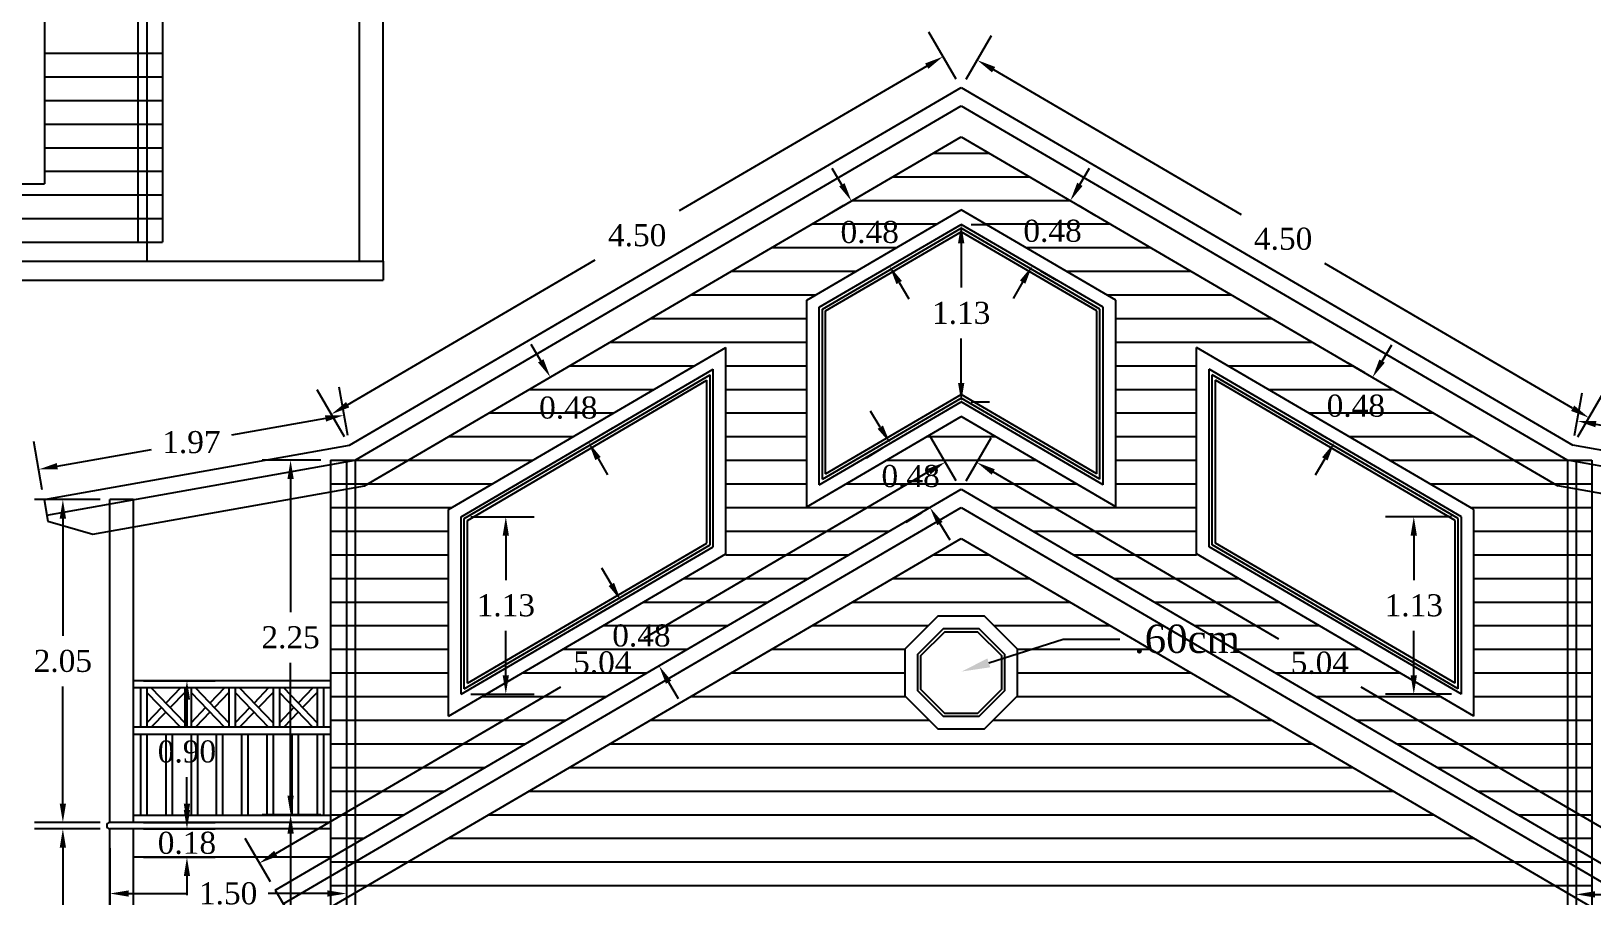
# Model space of a CAD drawing. Header units: inches. Extents: x 86794 to 87086, y 41803 to 41823.
# Drawn here: x 86949.76 to 86959.66, y 41810.26 to 41815.75 of the extents above; entities that cross this region are included whole.
import ezdxf
from ezdxf import colors
from ezdxf.entities.mleader import LeaderData, LeaderLine
from ezdxf.math import Vec2, Vec3

# ---------------------------------------------------------------- set-up
doc = ezdxf.new("R2010")
doc.units = ezdxf.units.IN
doc.header["$MEASUREMENT"] = 0
doc.styles.get("Standard").update_dxf_attribs({"font": 'times.ttf'})
doc.dimstyles.get("Standard").update_dxf_attribs({"dimtxt": 0.14, "dimasz": 0.12, "dimexe": 0.18, "dimexo": 0.0625, "dimgap": 0.09, "dimtad": 0, "dimtih": 1, "dimtoh": 1, "dimzin": 0, "dimdsep": 46, "dimtxsty": 'Standard', "dimcen": 0.09, "dimadec": 0, "dimazin": 0, "dimtfac": 1, "dimtofl": 0, "dimtmove": 0, "dimatfit": 3, "dimfxl": 1, "dimtolj": 1, "dimtzin": 0, "dimarcsym": 0})

# ---------------------------------------------------------------- blocks, each defined once
blk = doc.blocks.new('*D358')
at = {"color": 0, "lineweight": -2, "ltscale": 0.006, "transparency": 16777216}
for p, q in [((86951.6, 41810.7793), (86951.2288, 41810.7793)), ((86951.4088, 41810.6593), (86951.4088, 41809.5907)), ((86951.4088, 41808.1993), (86951.4088, 41809.2679)), ((86951.6, 41808.0793), (86951.2288, 41808.0793))]:
    blk.add_line(p, q, dxfattribs=at)
at = {"color": 0, "ltscale": 0.006, "transparency": 16777216}
for points in [[(86951.3888, 41810.6593), (86951.4288, 41810.6593), (86951.4088, 41810.7793)], [(86951.3888, 41808.1993), (86951.4288, 41808.1993), (86951.4088, 41808.0793)]]:
    blk.add_solid(points, dxfattribs=at)
at = {"layer": 'Defpoints', "color": 0, "ltscale": 0.006, "transparency": 16777216}
for p in [(86951.4088, 41810.7793), (86951.6625, 41810.7793), (86951.6625, 41808.0793)]:
    blk.add_point(p, dxfattribs=at)
at = {"color": 0, "ltscale": 0.006, "transparency": 16777216, "insert": (86951.4088, 41809.4293), "char_height": 0.14, "attachment_point": 5}
blk.add_mtext('\\A1;2.70', dxfattribs=at)
blk = doc.blocks.new('*D359')
at = {"color": 0, "lineweight": -2, "ltscale": 0.006, "transparency": 16777216}
for p, q in [((86951.6, 41813.0293), (86951.2288, 41813.0293)), ((86951.4088, 41812.9093), (86951.4088, 41812.0657)), ((86951.4088, 41810.8993), (86951.4088, 41811.7429)), ((86951.6, 41810.7793), (86951.2288, 41810.7793))]:
    blk.add_line(p, q, dxfattribs=at)
at = {"color": 0, "ltscale": 0.006, "transparency": 16777216}
for points in [[(86951.3888, 41812.9093), (86951.4288, 41812.9093), (86951.4088, 41813.0293)], [(86951.3888, 41810.8993), (86951.4288, 41810.8993), (86951.4088, 41810.7793)]]:
    blk.add_solid(points, dxfattribs=at)
at = {"layer": 'Defpoints', "color": 0, "ltscale": 0.006, "transparency": 16777216}
for p in [(86951.4088, 41813.0293), (86951.6625, 41813.0293), (86951.6625, 41810.7793)]:
    blk.add_point(p, dxfattribs=at)
at = {"color": 0, "ltscale": 0.006, "transparency": 16777216, "insert": (86951.4088, 41811.9043), "char_height": 0.14, "attachment_point": 5}
blk.add_mtext('\\A1;2.25', dxfattribs=at)
blk = doc.blocks.new('*D360')
at = {"color": 0, "lineweight": -2, "ltscale": 0.006, "transparency": 16777216}
for p, q in [((86950.2, 41812.7793), (86949.7843, 41812.7793)), ((86949.9643, 41812.6593), (86949.9643, 41811.9157)), ((86949.9643, 41810.8493), (86949.9643, 41811.5929)), ((86950.2, 41810.7293), (86949.7843, 41810.7293))]:
    blk.add_line(p, q, dxfattribs=at)
at = {"color": 0, "ltscale": 0.006, "transparency": 16777216}
for points in [[(86949.9443, 41812.6593), (86949.9843, 41812.6593), (86949.9643, 41812.7793)], [(86949.9443, 41810.8493), (86949.9843, 41810.8493), (86949.9643, 41810.7293)]]:
    blk.add_solid(points, dxfattribs=at)
at = {"layer": 'Defpoints', "color": 0, "ltscale": 0.006, "transparency": 16777216}
for p in [(86950.2625, 41812.7793), (86949.9643, 41810.7293), (86950.2625, 41810.7293)]:
    blk.add_point(p, dxfattribs=at)
at = {"color": 0, "ltscale": 0.006, "transparency": 16777216, "insert": (86949.9643, 41811.7543), "char_height": 0.14, "attachment_point": 5}
blk.add_mtext('\\A1;2.05', dxfattribs=at)
blk = doc.blocks.new('*D345')
at = {"color": 0, "lineweight": -2, "ltscale": 0.006, "transparency": 16777216}
for p, q in [((86950.2, 41810.6893), (86949.7843, 41810.6893)), ((86949.9643, 41810.5693), (86949.9643, 41809.4857)), ((86949.9643, 41808.0793), (86949.9643, 41809.1629)), ((86950.2, 41807.9593), (86949.7843, 41807.9593))]:
    blk.add_line(p, q, dxfattribs=at)
at = {"color": 0, "ltscale": 0.006, "transparency": 16777216}
for points in [[(86949.9443, 41810.5693), (86949.9843, 41810.5693), (86949.9643, 41810.6893)], [(86949.9443, 41808.0793), (86949.9843, 41808.0793), (86949.9643, 41807.9593)]]:
    blk.add_solid(points, dxfattribs=at)
at = {"layer": 'Defpoints', "color": 0, "ltscale": 0.006, "transparency": 16777216}
for p in [(86950.2625, 41810.6893), (86949.9643, 41807.9593), (86950.2625, 41807.9593)]:
    blk.add_point(p, dxfattribs=at)
at = {"color": 0, "ltscale": 0.006, "transparency": 16777216, "insert": (86949.9643, 41809.3243), "char_height": 0.14, "attachment_point": 5}
blk.add_mtext('\\A1;2.73', dxfattribs=at)
blk = doc.blocks.new('*D346')
at = {"color": 0, "lineweight": -2, "ltscale": 0.006, "transparency": 16777216}
for p, q in [((86950.7514, 41810.8093), (86950.7514, 41810.9293)), ((86950.475, 41810.6893), (86950.9314, 41810.6893)), ((86950.475, 41810.5093), (86950.9314, 41810.5093)), ((86950.7514, 41810.3893), (86950.7514, 41810.2693))]:
    blk.add_line(p, q, dxfattribs=at)
at = {"color": 0, "ltscale": 0.006, "transparency": 16777216}
for points in [[(86950.7314, 41810.8093), (86950.7714, 41810.8093), (86950.7514, 41810.6893)], [(86950.7314, 41810.3893), (86950.7714, 41810.3893), (86950.7514, 41810.5093)]]:
    blk.add_solid(points, dxfattribs=at)
at = {"layer": 'Defpoints', "color": 0, "ltscale": 0.006, "transparency": 16777216}
for p in [(86950.4125, 41810.6893), (86950.4125, 41810.5093), (86950.7514, 41810.5093)]:
    blk.add_point(p, dxfattribs=at)
at = {"color": 0, "ltscale": 0.006, "transparency": 16777216, "insert": (86950.7514, 41810.5993), "char_height": 0.14, "attachment_point": 5}
blk.add_mtext('\\A1;0.18', dxfattribs=at)
blk = doc.blocks.new('*D347')
at = {"color": 0, "lineweight": -2, "ltscale": 0.006, "transparency": 16777216}
for p, q in [((86950.475, 41811.6293), (86950.9314, 41811.6293)), ((86950.7514, 41811.5093), (86950.7514, 41811.3407)), ((86950.7514, 41810.8493), (86950.7514, 41811.0179)), ((86950.475, 41810.7293), (86950.9314, 41810.7293))]:
    blk.add_line(p, q, dxfattribs=at)
at = {"color": 0, "ltscale": 0.006, "transparency": 16777216}
for points in [[(86950.7314, 41811.5093), (86950.7714, 41811.5093), (86950.7514, 41811.6293)], [(86950.7314, 41810.8493), (86950.7714, 41810.8493), (86950.7514, 41810.7293)]]:
    blk.add_solid(points, dxfattribs=at)
at = {"layer": 'Defpoints', "color": 0, "ltscale": 0.006, "transparency": 16777216}
for p in [(86950.4125, 41811.6293), (86950.7514, 41811.6293), (86950.4125, 41810.7293)]:
    blk.add_point(p, dxfattribs=at)
at = {"color": 0, "ltscale": 0.006, "transparency": 16777216, "insert": (86950.7514, 41811.1793), "char_height": 0.14, "attachment_point": 5}
blk.add_mtext('\\A1;0.90', dxfattribs=at)
blk = doc.blocks.new('*D348')
at = {"color": 0, "lineweight": -2, "ltscale": 0.006, "transparency": 16777216}
for p, q in [((86950.2625, 41810.5668), (86950.2625, 41810.0988)), ((86951.7625, 41810.5668), (86951.7625, 41810.0988)), ((86950.3825, 41810.2788), (86950.7574, 41810.2788)), ((86951.6425, 41810.2788), (86951.2675, 41810.2788))]:
    blk.add_line(p, q, dxfattribs=at)
at = {"color": 0, "ltscale": 0.006, "transparency": 16777216}
for points in [[(86950.3825, 41810.2988), (86950.3825, 41810.2588), (86950.2625, 41810.2788)], [(86951.6425, 41810.2988), (86951.6425, 41810.2588), (86951.7625, 41810.2788)]]:
    blk.add_solid(points, dxfattribs=at)
at = {"layer": 'Defpoints', "color": 0, "ltscale": 0.006, "transparency": 16777216}
for p in [(86950.2625, 41810.6293), (86951.7625, 41810.6293), (86950.2625, 41810.2788)]:
    blk.add_point(p, dxfattribs=at)
at = {"color": 0, "ltscale": 0.006, "transparency": 16777216, "insert": (86951.0125, 41810.2788), "char_height": 0.14, "attachment_point": 5}
blk.add_mtext('\\A1;1.50', dxfattribs=at)
blk = doc.blocks.new('*D355')
at = {"color": 0, "lineweight": -2, "ltscale": 0.006, "transparency": 16777216}
for p, q in [((86952.5525, 41812.6703), (86952.9539, 41812.6703)), ((86952.7739, 41812.5503), (86952.7739, 41812.2687)), ((86952.7739, 41811.6642), (86952.7739, 41811.9458)), ((86952.5525, 41811.5442), (86952.9539, 41811.5442))]:
    blk.add_line(p, q, dxfattribs=at)
at = {"color": 0, "ltscale": 0.006, "transparency": 16777216}
for points in [[(86952.7539, 41812.5503), (86952.7939, 41812.5503), (86952.7739, 41812.6703)], [(86952.7539, 41811.6642), (86952.7939, 41811.6642), (86952.7739, 41811.5442)]]:
    blk.add_solid(points, dxfattribs=at)
at = {"layer": 'Defpoints', "color": 0, "ltscale": 0.006, "transparency": 16777216}
for p in [(86952.49, 41812.6703), (86952.7739, 41812.6703), (86952.49, 41811.5442)]:
    blk.add_point(p, dxfattribs=at)
at = {"color": 0, "ltscale": 0.006, "transparency": 16777216, "insert": (86952.7739, 41812.1073), "char_height": 0.14, "attachment_point": 5}
blk.add_mtext('\\A1;1.13', dxfattribs=at)
blk = doc.blocks.new('*D356')
at = {"color": 0, "lineweight": -2, "ltscale": 0.006, "transparency": 16777216}
for p, q in [((86955.725, 41814.5268), (86955.8425, 41814.5268)), ((86955.6625, 41814.4068), (86955.6625, 41814.1251)), ((86955.6625, 41813.5207), (86955.6625, 41813.8023)), ((86955.725, 41813.4007), (86955.8425, 41813.4007))]:
    blk.add_line(p, q, dxfattribs=at)
at = {"color": 0, "ltscale": 0.006, "transparency": 16777216}
for points in [[(86955.6425, 41814.4068), (86955.6825, 41814.4068), (86955.6625, 41814.5268)], [(86955.6425, 41813.5207), (86955.6825, 41813.5207), (86955.6625, 41813.4007)]]:
    blk.add_solid(points, dxfattribs=at)
at = {"layer": 'Defpoints', "color": 0, "ltscale": 0.006, "transparency": 16777216}
for p in [(86955.6625, 41814.5268), (86955.6625, 41813.4007), (86955.6625, 41813.4007)]:
    blk.add_point(p, dxfattribs=at)
at = {"color": 0, "ltscale": 0.006, "transparency": 16777216, "insert": (86955.6625, 41813.9637), "char_height": 0.14, "attachment_point": 5}
blk.add_mtext('\\A1;1.13', dxfattribs=at)
blk = doc.blocks.new('*D357')
at = {"color": 0, "lineweight": -2, "ltscale": 0.006, "transparency": 16777216}
for p, q in [((86958.7725, 41812.6703), (86958.3533, 41812.6703)), ((86958.5333, 41812.5503), (86958.5333, 41812.2687)), ((86958.5333, 41811.6642), (86958.5333, 41811.9458)), ((86958.7725, 41811.5442), (86958.3533, 41811.5442))]:
    blk.add_line(p, q, dxfattribs=at)
at = {"color": 0, "ltscale": 0.006, "transparency": 16777216}
for points in [[(86958.5133, 41812.5503), (86958.5533, 41812.5503), (86958.5333, 41812.6703)], [(86958.5133, 41811.6642), (86958.5533, 41811.6642), (86958.5333, 41811.5442)]]:
    blk.add_solid(points, dxfattribs=at)
at = {"layer": 'Defpoints', "color": 0, "ltscale": 0.006, "transparency": 16777216}
for p in [(86958.835, 41812.6703), (86958.5333, 41811.5442), (86958.835, 41811.5442)]:
    blk.add_point(p, dxfattribs=at)
at = {"color": 0, "ltscale": 0.006, "transparency": 16777216, "insert": (86958.5333, 41812.1073), "char_height": 0.14, "attachment_point": 5}
blk.add_mtext('\\A1;1.13', dxfattribs=at)
blk = doc.blocks.new('*D363')
at = {"color": 0, "lineweight": -2, "ltscale": 0.006, "transparency": 16777216}
for p, q in [((86959.5625, 41810.5668), (86959.5625, 41810.0932)), ((86961.0625, 41810.5668), (86961.0625, 41810.0932)), ((86959.6825, 41810.2732), (86960.0574, 41810.2732)), ((86960.9425, 41810.2732), (86960.5675, 41810.2732))]:
    blk.add_line(p, q, dxfattribs=at)
at = {"color": 0, "ltscale": 0.006, "transparency": 16777216}
for points in [[(86959.6825, 41810.2932), (86959.6825, 41810.2532), (86959.5625, 41810.2732)], [(86960.9425, 41810.2932), (86960.9425, 41810.2532), (86961.0625, 41810.2732)]]:
    blk.add_solid(points, dxfattribs=at)
at = {"layer": 'Defpoints', "color": 0, "ltscale": 0.006, "transparency": 16777216}
for p in [(86959.5625, 41810.6293), (86961.0625, 41810.6293), (86961.0625, 41810.2732)]:
    blk.add_point(p, dxfattribs=at)
at = {"color": 0, "ltscale": 0.006, "transparency": 16777216, "insert": (86960.3125, 41810.2732), "char_height": 0.14, "attachment_point": 5}
blk.add_mtext('\\A1;1.50', dxfattribs=at)
blk = doc.blocks.new('*D369')
at = {"color": 0, "lineweight": -2, "ltscale": 0.006, "transparency": 16777216}
for p, q in [((86951.7714, 41813.1861), (86951.7168, 41813.4928)), ((86951.6302, 41813.2946), (86951.0338, 41813.1885)), ((86949.834, 41812.8414), (86949.7794, 41813.1481)), ((86949.9291, 41812.9919), (86950.5255, 41813.098))]:
    blk.add_line(p, q, dxfattribs=at)
at = {"color": 0, "ltscale": 0.006, "transparency": 16777216}
for points in [[(86951.6267, 41813.3143), (86951.6337, 41813.2749), (86951.7484, 41813.3156)], [(86949.9256, 41813.0116), (86949.9326, 41812.9722), (86949.8109, 41812.9709)]]:
    blk.add_solid(points, dxfattribs=at)
at = {"layer": 'Defpoints', "color": 0, "ltscale": 0.006, "transparency": 16777216}
for p in [(86951.7484, 41813.3156), (86951.7824, 41813.1246), (86949.8449, 41812.7799)]:
    blk.add_point(p, dxfattribs=at)
at = {"color": 0, "ltscale": 0.006, "transparency": 16777216, "insert": (86950.7797, 41813.1433), "char_height": 0.14, "attachment_point": 5}
blk.add_mtext('\\A1;1.97', dxfattribs=at)
blk = doc.blocks.new('*D370')
at = {"color": 0, "lineweight": -2, "ltscale": 0.006, "transparency": 16777216}
for p, q in [((86955.6309, 41815.4491), (86955.4565, 41815.7472)), ((86955.4438, 41815.5312), (86953.8729, 41814.612)), ((86951.7708, 41813.3819), (86953.3417, 41814.3011)), ((86951.7508, 41813.1785), (86951.5764, 41813.4766))]:
    blk.add_line(p, q, dxfattribs=at)
at = {"color": 0, "ltscale": 0.006, "transparency": 16777216}
for points in [[(86955.4337, 41815.5485), (86955.4539, 41815.514), (86955.5474, 41815.5918)], [(86951.7607, 41813.3991), (86951.7809, 41813.3646), (86951.6673, 41813.3213)]]:
    blk.add_solid(points, dxfattribs=at)
at = {"layer": 'Defpoints', "color": 0, "ltscale": 0.006, "transparency": 16777216}
for p in [(86955.5474, 41815.5918), (86955.6625, 41815.3951), (86951.7824, 41813.1246)]:
    blk.add_point(p, dxfattribs=at)
at = {"color": 0, "ltscale": 0.006, "transparency": 16777216, "insert": (86953.6073, 41814.4566), "char_height": 0.14, "attachment_point": 5}
blk.add_mtext('\\A1;4.50', dxfattribs=at)
blk = doc.blocks.new('*D371')
at = {"color": 0, "lineweight": -2, "ltscale": 0.006, "transparency": 16777216}
for p, q in [((86955.694, 41815.4491), (86955.8554, 41815.7248)), ((86955.868, 41815.5089), (86957.4389, 41814.5896)), ((86959.541, 41813.3596), (86957.9701, 41814.2788)), ((86959.5741, 41813.1785), (86959.7355, 41813.4543))]:
    blk.add_line(p, q, dxfattribs=at)
at = {"color": 0, "ltscale": 0.006, "transparency": 16777216}
for points in [[(86955.8781, 41815.5261), (86955.8579, 41815.4916), (86955.7645, 41815.5695)], [(86959.5511, 41813.3768), (86959.5309, 41813.3423), (86959.6446, 41813.2989)]]:
    blk.add_solid(points, dxfattribs=at)
at = {"layer": 'Defpoints', "color": 0, "ltscale": 0.006, "transparency": 16777216}
for p in [(86955.7645, 41815.5695), (86955.6625, 41815.3951), (86959.5426, 41813.1246)]:
    blk.add_point(p, dxfattribs=at)
at = {"color": 0, "ltscale": 0.006, "transparency": 16777216, "insert": (86957.7045, 41814.4342), "char_height": 0.14, "attachment_point": 5}
blk.add_mtext('\\A1;4.50', dxfattribs=at)
blk = doc.blocks.new('*D372')
at = {"color": 0, "lineweight": -2, "ltscale": 0.006, "transparency": 16777216}
for p, q in [((86959.5535, 41813.1861), (86959.6017, 41813.4568)), ((86959.6883, 41813.2585), (86960.2847, 41813.1524)), ((86961.3894, 41812.9558), (86960.793, 41813.0619)), ((86961.4909, 41812.8414), (86961.5391, 41813.112))]:
    blk.add_line(p, q, dxfattribs=at)
at = {"color": 0, "ltscale": 0.006, "transparency": 16777216}
for points in [[(86959.6918, 41813.2782), (86959.6848, 41813.2388), (86959.5701, 41813.2795)], [(86961.3929, 41812.9755), (86961.3859, 41812.9361), (86961.5075, 41812.9348)]]:
    blk.add_solid(points, dxfattribs=at)
at = {"layer": 'Defpoints', "color": 0, "ltscale": 0.006, "transparency": 16777216}
for p in [(86959.5426, 41813.1246), (86961.5075, 41812.9348), (86961.48, 41812.7799)]:
    blk.add_point(p, dxfattribs=at)
at = {"color": 0, "ltscale": 0.006, "transparency": 16777216, "insert": (86960.5388, 41813.1072), "char_height": 0.14, "attachment_point": 5}
blk.add_mtext('\\A1;1.97', dxfattribs=at)
blk = doc.blocks.new('*D373')
at = {"color": 0, "lineweight": -2, "ltscale": 0.006, "transparency": 16777216}
for p, q in [((86955.6309, 41812.8991), (86955.4707, 41813.1729)), ((86955.458, 41812.9569), (86953.6487, 41811.8981)), ((86951.3146, 41810.5323), (86953.124, 41811.5911)), ((86951.2804, 41810.3533), (86951.1202, 41810.6271))]:
    blk.add_line(p, q, dxfattribs=at)
at = {"color": 0, "ltscale": 0.006, "transparency": 16777216}
for points in [[(86955.4479, 41812.9742), (86955.4681, 41812.9397), (86955.5616, 41813.0175)], [(86951.3045, 41810.5496), (86951.3247, 41810.5151), (86951.2111, 41810.4717)]]:
    blk.add_solid(points, dxfattribs=at)
at = {"layer": 'Defpoints', "color": 0, "ltscale": 0.006, "transparency": 16777216}
for p in [(86955.5616, 41813.0175), (86955.6625, 41812.8451), (86951.3119, 41810.2993)]:
    blk.add_point(p, dxfattribs=at)
at = {"color": 0, "ltscale": 0.006, "transparency": 16777216, "insert": (86953.3863, 41811.7446), "char_height": 0.14, "attachment_point": 5}
blk.add_mtext('\\A1;5.04', dxfattribs=at)
blk = doc.blocks.new('*D374')
at = {"color": 0, "lineweight": -2, "ltscale": 0.006, "transparency": 16777216}
for p, q in [((86955.694, 41812.8991), (86955.8531, 41813.1709)), ((86955.8657, 41812.9549), (86957.6751, 41811.8962)), ((86960.0091, 41810.5303), (86958.1998, 41811.5891)), ((86960.0445, 41810.3533), (86960.2036, 41810.6251))]:
    blk.add_line(p, q, dxfattribs=at)
at = {"color": 0, "ltscale": 0.006, "transparency": 16777216}
for points in [[(86955.8758, 41812.9722), (86955.8556, 41812.9377), (86955.7622, 41813.0155)], [(86960.0192, 41810.5476), (86959.999, 41810.5131), (86960.1127, 41810.4697)]]:
    blk.add_solid(points, dxfattribs=at)
at = {"layer": 'Defpoints', "color": 0, "ltscale": 0.006, "transparency": 16777216}
for p in [(86955.7622, 41813.0155), (86955.6625, 41812.8451), (86960.013, 41810.2993)]:
    blk.add_point(p, dxfattribs=at)
at = {"color": 0, "ltscale": 0.006, "transparency": 16777216, "insert": (86957.9374, 41811.7426), "char_height": 0.14, "attachment_point": 5}
blk.add_mtext('\\A1;5.04', dxfattribs=at)
blk = doc.blocks.new('*D375')
at = {"color": 0, "lineweight": -2, "ltscale": 0.006, "transparency": 16777216}
for p, q in [((86952.9956, 41813.6608), (86952.935, 41813.7643)), ((86953.1017, 41813.5838), (86953.2116, 41813.6481)), ((86953.3439, 41813.17), (86953.4537, 41813.2343)), ((86953.359, 41813.0398), (86953.4196, 41812.9362))]:
    blk.add_line(p, q, dxfattribs=at)
at = {"color": 0, "ltscale": 0.006, "transparency": 16777216}
for points in [[(86953.0129, 41813.6709), (86952.9783, 41813.6507), (86953.0562, 41813.5572)], [(86953.3762, 41813.0499), (86953.3417, 41813.0297), (86953.2984, 41813.1434)]]:
    blk.add_solid(points, dxfattribs=at)
at = {"layer": 'Defpoints', "color": 0, "ltscale": 0.006, "transparency": 16777216}
for p in [(86953.0478, 41813.5523), (86953.0562, 41813.5572), (86953.29, 41813.1385)]:
    blk.add_point(p, dxfattribs=at)
at = {"color": 0, "ltscale": 0.006, "transparency": 16777216, "insert": (86953.1703, 41813.3623), "char_height": 0.14, "attachment_point": 5}
blk.add_mtext('\\A1;0.48', dxfattribs=at)
blk = doc.blocks.new('*D376')
at = {"color": 0, "lineweight": -2, "ltscale": 0.006, "transparency": 16777216}
for p, q in [((86954.9057, 41814.7785), (86954.8451, 41814.8821)), ((86954.9164, 41814.6457), (86954.8109, 41814.584)), ((86955.1585, 41814.2319), (86955.0531, 41814.1702)), ((86955.2691, 41814.1575), (86955.3297, 41814.054))]:
    blk.add_line(p, q, dxfattribs=at)
at = {"color": 0, "ltscale": 0.006, "transparency": 16777216}
for points in [[(86954.9229, 41814.7886), (86954.8884, 41814.7684), (86954.9663, 41814.6749)], [(86955.2863, 41814.1676), (86955.2518, 41814.1474), (86955.2084, 41814.2611)]]:
    blk.add_solid(points, dxfattribs=at)
at = {"layer": 'Defpoints', "color": 0, "ltscale": 0.006, "transparency": 16777216}
for p in [(86954.9663, 41814.6749), (86954.9703, 41814.6773), (86955.2125, 41814.2635)]:
    blk.add_point(p, dxfattribs=at)
at = {"color": 0, "ltscale": 0.006, "transparency": 16777216, "insert": (86955.0821, 41814.477), "char_height": 0.14, "attachment_point": 5}
blk.add_mtext('\\A1;0.48', dxfattribs=at)
blk = doc.blocks.new('*D364')
at = {"color": 0, "lineweight": -2, "ltscale": 0.006, "transparency": 16777216}
for p, q in [((86956.4155, 41814.7807), (86956.4761, 41814.8843)), ((86956.4086, 41814.6457), (86956.5102, 41814.5862)), ((86956.1664, 41814.2319), (86956.2681, 41814.1724)), ((86956.0521, 41814.1597), (86955.9915, 41814.0562))]:
    blk.add_line(p, q, dxfattribs=at)
at = {"color": 0, "ltscale": 0.006, "transparency": 16777216}
for points in [[(86956.3982, 41814.7908), (86956.4327, 41814.7706), (86956.3549, 41814.6771)], [(86956.0349, 41814.1698), (86956.0694, 41814.1496), (86956.1127, 41814.2633)]]:
    blk.add_solid(points, dxfattribs=at)
at = {"layer": 'Defpoints', "color": 0, "ltscale": 0.006, "transparency": 16777216}
for p in [(86956.3546, 41814.6773), (86956.3549, 41814.6771), (86956.1125, 41814.2635)]:
    blk.add_point(p, dxfattribs=at)
at = {"color": 0, "ltscale": 0.006, "transparency": 16777216, "insert": (86956.2422, 41814.4845), "char_height": 0.14, "attachment_point": 5}
blk.add_mtext('\\A1;0.48', dxfattribs=at)
blk = doc.blocks.new('*D365')
at = {"color": 0, "lineweight": -2, "ltscale": 0.006, "transparency": 16777216}
for p, q in [((86958.3325, 41813.6589), (86958.3931, 41813.7625)), ((86958.2232, 41813.5838), (86958.1165, 41813.6463)), ((86957.981, 41813.17), (86957.8744, 41813.2324)), ((86957.9691, 41813.038), (86957.9085, 41812.9344))]:
    blk.add_line(p, q, dxfattribs=at)
at = {"color": 0, "ltscale": 0.006, "transparency": 16777216}
for points in [[(86958.3152, 41813.669), (86958.3497, 41813.6488), (86958.2719, 41813.5553)], [(86957.9518, 41813.0481), (86957.9864, 41813.0279), (86958.0297, 41813.1415)]]:
    blk.add_solid(points, dxfattribs=at)
at = {"layer": 'Defpoints', "color": 0, "ltscale": 0.006, "transparency": 16777216}
for p in [(86958.2719, 41813.5553), (86958.2771, 41813.5523), (86958.035, 41813.1385)]:
    blk.add_point(p, dxfattribs=at)
at = {"color": 0, "ltscale": 0.006, "transparency": 16777216, "insert": (86958.1659, 41813.3742), "char_height": 0.14, "attachment_point": 5}
blk.add_mtext('\\A1;0.48', dxfattribs=at)
blk = doc.blocks.new('*D366')
at = {"color": 0, "lineweight": -2, "ltscale": 0.006, "transparency": 16777216}
for p, q in [((86953.4434, 41812.2412), (86953.3828, 41812.3448)), ((86953.3439, 41812.0439), (86953.6594, 41812.2285)), ((86953.5861, 41811.6301), (86953.9016, 41811.8147)), ((86953.8068, 41811.6202), (86953.8674, 41811.5167))]:
    blk.add_line(p, q, dxfattribs=at)
at = {"color": 0, "ltscale": 0.006, "transparency": 16777216}
for points in [[(86953.4607, 41812.2513), (86953.4262, 41812.2311), (86953.504, 41812.1376)], [(86953.8241, 41811.6303), (86953.7895, 41811.6101), (86953.7462, 41811.7238)]]:
    blk.add_solid(points, dxfattribs=at)
at = {"layer": 'Defpoints', "color": 0, "ltscale": 0.006, "transparency": 16777216}
for p in [(86953.29, 41812.0123), (86953.7462, 41811.7238), (86953.5321, 41811.5985)]:
    blk.add_point(p, dxfattribs=at)
at = {"color": 0, "ltscale": 0.006, "transparency": 16777216, "insert": (86953.634, 41811.9155), "char_height": 0.14, "attachment_point": 5}
blk.add_mtext('\\A1;0.48', dxfattribs=at)
blk = doc.blocks.new('*D367')
at = {"color": 0, "lineweight": -2, "ltscale": 0.006, "transparency": 16777216}
for p, q in [((86955.1493, 41813.2394), (86955.0863, 41813.3415)), ((86955.1593, 41813.1045), (86955.0592, 41813.0427)), ((86955.4113, 41812.6964), (86955.3112, 41812.6346)), ((86955.5274, 41812.6271), (86955.5905, 41812.525))]:
    blk.add_line(p, q, dxfattribs=at)
at = {"color": 0, "ltscale": 0.006, "transparency": 16777216}
for points in [[(86955.1663, 41813.2499), (86955.1323, 41813.2289), (86955.2124, 41813.1373)], [(86955.5444, 41812.6376), (86955.5104, 41812.6166), (86955.4644, 41812.7292)]]:
    blk.add_solid(points, dxfattribs=at)
at = {"layer": 'Defpoints', "color": 0, "ltscale": 0.006, "transparency": 16777216}
for p in [(86955.2125, 41813.1373), (86955.4644, 41812.7292), (86955.4645, 41812.7293)]:
    blk.add_point(p, dxfattribs=at)
at = {"color": 0, "ltscale": 0.006, "transparency": 16777216, "insert": (86955.3419, 41812.9275), "char_height": 0.14, "attachment_point": 5}
blk.add_mtext('\\A1;0.48', dxfattribs=at)

msp = doc.modelspace()

# ---------------------------------------------------------------- linework, layer by layer
at = {"ltscale": 0.006}
for p, q in [((86951.8459, 41814.2936), (86951.8459, 41817.0236)), ((86951.9959, 41814.2936), (86951.9959, 41817.0236)), ((86950.4409, 41816.6167), (86950.4409, 41814.4136)), ((86949.8484, 41816.5936), (86949.8484, 41814.7836)), ((86950.4959, 41816.5845), (86950.4959, 41814.4136)), ((86950.5959, 41816.526), (86950.5959, 41814.4136)), ((86949.8484, 41815.6136), (86950.5959, 41815.6136)), ((86949.8484, 41815.4636), (86950.5959, 41815.4636)), ((86951.7824, 41813.1246), (86955.6625, 41815.3951)), ((86955.6625, 41815.3951), (86959.5426, 41813.1246)), ((86949.8484, 41815.3136), (86950.5959, 41815.3136)), ((86951.8175, 41813.0293), (86955.6625, 41815.2793)), ((86955.6625, 41815.2793), (86959.5075, 41813.0293)), ((86949.8484, 41815.1636), (86950.5959, 41815.1636)), ((86951.8771, 41812.8672), (86955.6625, 41815.0823)), ((86955.6625, 41815.0823), (86959.4478, 41812.8672)), ((86949.8484, 41815.0136), (86950.5959, 41815.0136)), ((86955.4864, 41814.9793), (86955.8385, 41814.9793)), ((86949.8484, 41814.8636), (86950.5959, 41814.8636)), ((86955.2301, 41814.8293), (86956.0949, 41814.8293)), ((86948.0884, 41814.7836), (86949.8484, 41814.7836)), ((86947.5759, 41814.7136), (86950.5959, 41814.7136)), ((86954.9737, 41814.6793), (86956.3512, 41814.6793)), ((86947.5759, 41814.5636), (86950.5959, 41814.5636)), ((86954.6825, 41814.046), (86955.6625, 41814.6195)), ((86954.7174, 41814.5293), (86955.5083, 41814.5293)), ((86954.7625, 41814.0001), (86955.6625, 41814.5268)), ((86956.6425, 41814.046), (86955.6625, 41814.6195)), ((86956.5625, 41814.0001), (86955.6625, 41814.5268)), ((86955.8166, 41814.5293), (86956.6075, 41814.5293)), ((86954.7825, 41813.9887), (86955.6625, 41814.5036)), ((86954.8025, 41813.9772), (86955.6625, 41814.4804)), ((86956.5425, 41813.9887), (86955.6625, 41814.5036)), ((86956.5225, 41813.9772), (86955.6625, 41814.4804)), ((86942.5959, 41814.4136), (86950.5959, 41814.4136)), ((86950.4959, 41814.4136), (86950.4959, 41814.2936)), ((86954.4611, 41814.3793), (86955.252, 41814.3793)), ((86956.0729, 41814.3793), (86956.8639, 41814.3793)), ((86941.1959, 41814.2936), (86951.9959, 41814.2936)), ((86951.9959, 41814.2936), (86951.9959, 41814.1736)), ((86954.2047, 41814.2293), (86954.9956, 41814.2293)), ((86956.3293, 41814.2293), (86957.1202, 41814.2293)), ((86941.1959, 41814.1736), (86951.9959, 41814.1736)), ((86953.9484, 41814.0793), (86954.7393, 41814.0793)), ((86954.6825, 41812.7345), (86954.6825, 41814.046)), ((86956.5856, 41814.0793), (86957.3765, 41814.0793)), ((86956.6425, 41812.7345), (86956.6425, 41814.046)), ((86954.7625, 41812.874), (86954.7625, 41814.0001)), ((86954.7825, 41812.9089), (86954.7825, 41813.9887)), ((86954.8025, 41812.9438), (86954.8025, 41813.9772)), ((86956.5225, 41812.9438), (86956.5225, 41813.9772)), ((86956.5425, 41812.9089), (86956.5425, 41813.9887)), ((86956.5625, 41812.874), (86956.5625, 41814.0001)), ((86953.6921, 41813.9293), (86954.6825, 41813.9293)), ((86956.6425, 41813.9293), (86957.6329, 41813.9293)), ((86952.41, 41812.7162), (86954.17, 41813.7461)), ((86953.4357, 41813.7793), (86954.6825, 41813.7793)), ((86954.17, 41812.4346), (86954.17, 41813.7461)), ((86956.6425, 41813.7793), (86957.8892, 41813.7793)), ((86958.915, 41812.7162), (86957.155, 41813.7461)), ((86957.155, 41812.4346), (86957.155, 41813.7461)), ((86952.49, 41812.6703), (86954.09, 41813.6066)), ((86952.51, 41812.6588), (86954.07, 41813.5717)), ((86952.53, 41812.6474), (86954.05, 41813.5368)), ((86953.1794, 41813.6293), (86953.9703, 41813.6293)), ((86954.05, 41812.5034), (86954.05, 41813.5368)), ((86954.07, 41812.4919), (86954.07, 41813.5717)), ((86954.09, 41812.4805), (86954.09, 41813.6066)), ((86954.17, 41813.6293), (86954.6825, 41813.6293)), ((86956.6425, 41813.6293), (86957.155, 41813.6293)), ((86957.235, 41812.4805), (86957.235, 41813.6066)), ((86958.835, 41812.6703), (86957.235, 41813.6066)), ((86958.815, 41812.6588), (86957.255, 41813.5717)), ((86957.255, 41812.4919), (86957.255, 41813.5717)), ((86958.795, 41812.6474), (86957.275, 41813.5368)), ((86957.275, 41812.5034), (86957.275, 41813.5368)), ((86957.3546, 41813.6293), (86958.1455, 41813.6293)), ((86952.9231, 41813.4793), (86953.714, 41813.4793)), ((86954.17, 41813.4793), (86954.6825, 41813.4793)), ((86954.8025, 41812.9438), (86955.6625, 41813.447)), ((86956.5225, 41812.9438), (86955.6625, 41813.447)), ((86956.6425, 41813.4793), (86957.155, 41813.4793)), ((86957.6109, 41813.4793), (86958.4019, 41813.4793)), ((86954.7625, 41812.874), (86955.6625, 41813.4007)), ((86954.7825, 41812.9089), (86955.6625, 41813.4238)), ((86956.5425, 41812.9089), (86955.6625, 41813.4238)), ((86956.5625, 41812.874), (86955.6625, 41813.4007)), ((86952.6667, 41813.3293), (86953.4576, 41813.3293)), ((86954.17, 41813.3293), (86954.6825, 41813.3293)), ((86954.6825, 41812.7345), (86955.6625, 41813.308)), ((86956.6425, 41812.7345), (86955.6625, 41813.308)), ((86956.6425, 41813.3293), (86957.155, 41813.3293)), ((86957.8673, 41813.3293), (86958.6582, 41813.3293)), ((86952.4104, 41813.1793), (86953.2013, 41813.1793)), ((86954.17, 41813.1793), (86954.6825, 41813.1793)), ((86955.4425, 41813.1793), (86955.8824, 41813.1793)), ((86956.6425, 41813.1793), (86957.155, 41813.1793)), ((86958.1236, 41813.1793), (86958.9145, 41813.1793)), ((86949.8449, 41812.7799), (86951.7824, 41813.1246)), ((86961.48, 41812.7799), (86959.5426, 41813.1246)), ((86949.8625, 41812.6814), (86951.8175, 41813.0293)), ((86951.6625, 41813.0293), (86952.945, 41813.0293)), ((86951.6625, 41813.0293), (86951.6625, 41808.0793)), ((86951.7625, 41813.0293), (86951.7625, 41808.0793)), ((86951.8175, 41813.0293), (86951.8175, 41808.0793)), ((86954.17, 41813.0293), (86954.6825, 41813.0293)), ((86955.1862, 41813.0293), (86956.1387, 41813.0293)), ((86956.6425, 41813.0293), (86957.155, 41813.0293)), ((86958.3799, 41813.0293), (86959.6625, 41813.0293)), ((86959.5075, 41813.0293), (86959.5075, 41808.0793)), ((86961.4625, 41812.6814), (86959.5075, 41813.0293)), ((86959.5625, 41813.0293), (86959.5625, 41808.0793)), ((86959.6625, 41813.0293), (86959.6625, 41808.0793)), ((86950.1551, 41812.5608), (86951.8771, 41812.8672)), ((86951.3119, 41810.2993), (86955.6625, 41812.8451)), ((86951.6625, 41812.8793), (86952.6886, 41812.8793)), ((86954.17, 41812.8793), (86954.6825, 41812.8793)), ((86954.9299, 41812.8793), (86956.395, 41812.8793)), ((86955.6625, 41812.8451), (86960.013, 41810.2993)), ((86956.6425, 41812.8793), (86957.155, 41812.8793)), ((86958.6363, 41812.8793), (86959.6625, 41812.8793)), ((86961.1698, 41812.5608), (86959.4478, 41812.8672)), ((86949.8449, 41812.7799), (86949.8695, 41812.642)), ((86950.2625, 41810.7293), (86950.2625, 41812.7793)), ((86950.4125, 41812.7793), (86950.2625, 41812.7793)), ((86950.4125, 41810.7293), (86950.4125, 41812.7793)), ((86951.3625, 41810.213), (86955.6625, 41812.7293)), ((86951.6625, 41812.7293), (86952.4323, 41812.7293)), ((86952.41, 41811.4047), (86952.41, 41812.7162)), ((86952.49, 41811.5442), (86952.49, 41812.6703)), ((86952.51, 41811.5791), (86952.51, 41812.6588)), ((86952.53, 41811.6139), (86952.53, 41812.6474)), ((86954.17, 41812.7293), (86955.4645, 41812.7293)), ((86955.6625, 41812.7293), (86959.9625, 41810.213)), ((86955.8605, 41812.7293), (86957.155, 41812.7293)), ((86958.795, 41811.6139), (86958.795, 41812.6474)), ((86958.815, 41811.5791), (86958.815, 41812.6588)), ((86958.835, 41811.5442), (86958.835, 41812.6703)), ((86958.8926, 41812.7293), (86959.6625, 41812.7293)), ((86958.915, 41811.4047), (86958.915, 41812.7162)), ((86949.8695, 41812.642), (86950.1551, 41812.5608)), ((86951.6625, 41812.5793), (86952.41, 41812.5793)), ((86954.17, 41812.5793), (86955.2081, 41812.5793)), ((86956.1168, 41812.5793), (86957.155, 41812.5793)), ((86958.915, 41812.5793), (86959.6625, 41812.5793)), ((86951.6401, 41810.1785), (86955.6625, 41812.5323)), ((86952.49, 41811.5442), (86954.09, 41812.4805)), ((86952.51, 41811.5791), (86954.07, 41812.4919)), ((86952.53, 41811.6139), (86954.05, 41812.5034)), ((86955.6625, 41812.5323), (86959.6849, 41810.1785)), ((86958.835, 41811.5442), (86957.235, 41812.4805)), ((86958.815, 41811.5791), (86957.255, 41812.4919)), ((86958.795, 41811.6139), (86957.275, 41812.5034)), ((86951.6625, 41812.4293), (86952.41, 41812.4293)), ((86952.41, 41811.4047), (86954.17, 41812.4346)), ((86954.17, 41812.4293), (86954.9518, 41812.4293)), ((86955.4864, 41812.4293), (86955.8385, 41812.4293)), ((86956.3731, 41812.4293), (86957.155, 41812.4293)), ((86958.915, 41811.4047), (86957.155, 41812.4346)), ((86958.915, 41812.4293), (86959.6625, 41812.4293)), ((86951.6625, 41812.2793), (86952.41, 41812.2793)), ((86953.9045, 41812.2793), (86954.6955, 41812.2793)), ((86955.2301, 41812.2793), (86956.0949, 41812.2793)), ((86956.6295, 41812.2793), (86957.4204, 41812.2793)), ((86958.915, 41812.2793), (86959.6625, 41812.2793)), ((86951.6625, 41812.1293), (86952.41, 41812.1293)), ((86953.6482, 41812.1293), (86954.4391, 41812.1293)), ((86954.9737, 41812.1293), (86956.3512, 41812.1293)), ((86956.8858, 41812.1293), (86957.6767, 41812.1293)), ((86958.915, 41812.1293), (86959.6625, 41812.1293)), ((86951.6625, 41811.9793), (86952.41, 41811.9793)), ((86953.3919, 41811.9793), (86954.1828, 41811.9793)), ((86954.7174, 41811.9793), (86955.455, 41811.9793)), ((86955.8699, 41811.9793), (86956.6075, 41811.9793)), ((86957.1421, 41811.9793), (86957.933, 41811.9793)), ((86958.915, 41811.9793), (86959.6625, 41811.9793)), ((86951.6625, 41811.8293), (86952.41, 41811.8293)), ((86953.1355, 41811.8293), (86953.9265, 41811.8293)), ((86954.4611, 41811.8293), (86955.3053, 41811.8293)), ((86956.0196, 41811.8293), (86956.8639, 41811.8293)), ((86957.3985, 41811.8293), (86958.1894, 41811.8293)), ((86958.915, 41811.8293), (86959.6625, 41811.8293)), ((86951.6625, 41811.6793), (86952.41, 41811.6793)), ((86952.8792, 41811.6793), (86953.6701, 41811.6793)), ((86954.2047, 41811.6793), (86955.3053, 41811.6793)), ((86956.0196, 41811.6793), (86957.1202, 41811.6793)), ((86957.6548, 41811.6793), (86958.4457, 41811.6793)), ((86958.915, 41811.6793), (86959.6625, 41811.6793)), ((86951.6625, 41811.6293), (86950.4125, 41811.6293)), ((86951.6625, 41811.5843), (86950.4125, 41811.5843)), ((86950.4575, 41811.5843), (86950.4575, 41811.3343)), ((86950.4975, 41811.5843), (86950.4975, 41811.3343)), ((86950.4975, 41811.5554), (86950.7097, 41811.3343)), ((86950.5252, 41811.5843), (86950.7375, 41811.3632)), ((86950.7097, 41811.5843), (86950.6175, 41811.4882)), ((86950.7375, 41811.5554), (86950.6452, 41811.4593)), ((86950.7375, 41811.5843), (86950.7375, 41811.3343)), ((86950.7775, 41811.5843), (86950.7775, 41811.3343)), ((86950.7775, 41811.5554), (86950.9897, 41811.3343)), ((86950.8052, 41811.5843), (86951.0175, 41811.3632)), ((86950.9897, 41811.5843), (86950.8975, 41811.4882)), ((86951.0175, 41811.5554), (86950.9252, 41811.4593)), ((86951.0175, 41811.5843), (86951.0175, 41811.3343)), ((86951.0575, 41811.5843), (86951.0575, 41811.3343)), ((86951.0575, 41811.5554), (86951.2697, 41811.3343)), ((86951.0852, 41811.5843), (86951.2975, 41811.3632)), ((86951.2697, 41811.5843), (86951.1775, 41811.4882)), ((86951.2975, 41811.5554), (86951.2052, 41811.4593)), ((86951.2975, 41811.5843), (86951.2975, 41811.3343)), ((86951.3375, 41811.5843), (86951.3375, 41811.3343)), ((86951.3375, 41811.5554), (86951.5497, 41811.3343)), ((86951.3652, 41811.5843), (86951.5775, 41811.3632)), ((86951.5497, 41811.5843), (86951.4575, 41811.4882)), ((86951.5775, 41811.5554), (86951.4852, 41811.4593)), ((86951.5775, 41811.5843), (86951.5775, 41811.3343)), ((86951.6175, 41811.5843), (86951.6175, 41811.3343)), ((86950.5897, 41811.4593), (86950.4975, 41811.3632)), ((86950.8697, 41811.4593), (86950.7775, 41811.3632)), ((86951.1497, 41811.4593), (86951.0575, 41811.3632)), ((86951.4297, 41811.4593), (86951.3375, 41811.3632)), ((86951.6625, 41811.5293), (86952.41, 41811.5293)), ((86952.6229, 41811.5293), (86953.4138, 41811.5293)), ((86953.9484, 41811.5293), (86955.3097, 41811.5293)), ((86956.0153, 41811.5293), (86957.3765, 41811.5293)), ((86957.9111, 41811.5293), (86958.702, 41811.5293)), ((86958.915, 41811.5293), (86959.6625, 41811.5293)), ((86950.6175, 41811.4304), (86950.5252, 41811.3343)), ((86950.8975, 41811.4304), (86950.8052, 41811.3343)), ((86951.1775, 41811.4304), (86951.0852, 41811.3343)), ((86951.4575, 41811.4304), (86951.3652, 41811.3343)), ((86951.6625, 41811.3793), (86953.1575, 41811.3793)), ((86953.6921, 41811.3793), (86955.4597, 41811.3793)), ((86955.8653, 41811.3793), (86957.6329, 41811.3793)), ((86958.1675, 41811.3793), (86959.6625, 41811.3793)), ((86951.6625, 41811.3343), (86950.4125, 41811.3343)), ((86951.6625, 41811.2893), (86950.4125, 41811.2893)), ((86950.4575, 41811.2893), (86950.4575, 41810.7743)), ((86950.4975, 41811.2893), (86950.4975, 41810.7743)), ((86950.6175, 41811.2893), (86950.6175, 41810.7743)), ((86950.6575, 41811.2893), (86950.6575, 41810.7743)), ((86950.7775, 41811.2893), (86950.7775, 41810.7743)), ((86950.8175, 41811.2893), (86950.8175, 41810.7743)), ((86950.9375, 41811.2893), (86950.9375, 41810.7743)), ((86950.9775, 41811.2893), (86950.9775, 41810.7743)), ((86951.0975, 41811.2893), (86951.0975, 41810.7743)), ((86951.1375, 41811.2893), (86951.1375, 41810.7743)), ((86951.2575, 41811.2893), (86951.2575, 41810.7743)), ((86951.2975, 41811.2893), (86951.2975, 41810.7743)), ((86951.4175, 41811.2893), (86951.4175, 41810.7743)), ((86951.4575, 41811.2893), (86951.4575, 41810.7743)), ((86951.5775, 41811.2893), (86951.5775, 41810.7743)), ((86951.6175, 41811.2893), (86951.6175, 41810.7743)), ((86951.6625, 41811.2293), (86952.9011, 41811.2293)), ((86953.4357, 41811.2293), (86957.8892, 41811.2293)), ((86958.4238, 41811.2293), (86959.6625, 41811.2293)), ((86951.6625, 41811.0793), (86952.6448, 41811.0793)), ((86953.1794, 41811.0793), (86958.1455, 41811.0793)), ((86958.6801, 41811.0793), (86959.6625, 41811.0793)), ((86951.6625, 41810.9293), (86952.3885, 41810.9293)), ((86952.9231, 41810.9293), (86958.4019, 41810.9293)), ((86958.9365, 41810.9293), (86959.6625, 41810.9293)), ((86951.6625, 41810.7743), (86950.4125, 41810.7743)), ((86951.6625, 41810.7793), (86952.1321, 41810.7793)), ((86952.6667, 41810.7793), (86958.6582, 41810.7793)), ((86959.1928, 41810.7793), (86959.6625, 41810.7793)), ((86951.6625, 41810.7293), (86950.2625, 41810.7293)), ((86950.2625, 41807.9593), (86950.2625, 41810.6893)), ((86951.6625, 41810.6893), (86950.2625, 41810.6893)), ((86950.4125, 41807.9593), (86950.4125, 41810.6893)), ((86951.6625, 41810.6293), (86951.8758, 41810.6293)), ((86952.4104, 41810.6293), (86958.9145, 41810.6293)), ((86959.4491, 41810.6293), (86959.6625, 41810.6293)), ((86951.6625, 41810.5093), (86950.4125, 41810.5093)), ((86951.6625, 41810.4793), (86959.6625, 41810.4793)), ((86951.3119, 41810.2993), (86951.3827, 41810.1785)), ((86951.6625, 41810.3293), (86959.6625, 41810.3293))]:
    msp.add_line(p, q, dxfattribs=at)
for points in [[(86955.5145, 41812.0388), (86955.3053, 41811.8295), (86955.3053, 41811.5336), (86955.5145, 41811.3244), (86955.8104, 41811.3244), (86956.0196, 41811.5336), (86956.0196, 41811.8295), (86955.8104, 41812.0388)], [(86955.5477, 41811.9588), (86955.3853, 41811.7964), (86955.3853, 41811.5668), (86955.5477, 41811.4044), (86955.7773, 41811.4044), (86955.9396, 41811.5668), (86955.9396, 41811.7964), (86955.7773, 41811.9588)], [(86955.5559, 41811.9388), (86955.4053, 41811.7881), (86955.4053, 41811.5751), (86955.5559, 41811.4244), (86955.769, 41811.4244), (86955.9196, 41811.5751), (86955.9196, 41811.7881), (86955.769, 41811.9388)]]:
    msp.add_lwpolyline(points, close=True, dxfattribs=at)
msp.add_arc((86950.2625, 41810.7093), 0.02, 90, 270, dxfattribs=at)

# ---------------------------------------------------------------- dimensions: what is measured, and where the dimension line sits
for p1, p2, distance, picture, middle in [((86951.7824, 41813.1246), (86955.6625, 41815.3951), 0.2279, '*D370', (86953.6073, 41814.4566)), ((86959.5426, 41813.1246), (86955.6625, 41815.3951), -0.202, '*D371', (86957.7045, 41814.4342)), ((86949.8449, 41812.7799), (86951.7824, 41813.1246), 0.194, '*D369', (86950.7797, 41813.1433)), ((86959.5426, 41813.1246), (86961.48, 41812.7799), 0.1574, '*D372', (86960.5388, 41813.1072)), ((86951.3119, 41810.2993), (86955.6625, 41812.8451), 0.1997, '*D373', (86953.3863, 41811.7446)), ((86960.013, 41810.2993), (86955.6625, 41812.8451), -0.1974, '*D374', (86957.9374, 41811.7426))]:
    dim = msp.add_aligned_dim(p1=p1, p2=p2, distance=distance, dimstyle='Standard', dxfattribs=at)
    dim.commit()
    dim.dimension.update_dxf_attribs({"geometry": picture, "text_midpoint": middle})
for base, p1, p2, angle, picture, middle, dimtype in [((86954.9663, 41814.6749), (86955.2125, 41814.2635), (86954.9703, 41814.6773), 120.33513, '*D376', (86955.0821, 41814.477), 161), ((86956.3549, 41814.6771), (86956.1125, 41814.2635), (86956.3546, 41814.6773), 59.66487, '*D364', (86956.2422, 41814.4845), 161), ((86953.0562, 41813.5572), (86953.29, 41813.1385), (86953.0478, 41813.5523), 120.33513, '*D375', (86953.1703, 41813.3623), 161), ((86958.2719, 41813.5553), (86958.035, 41813.1385), (86958.2771, 41813.5523), 59.66487, '*D365', (86958.1659, 41813.3742), 161), ((86955.4644, 41812.7292), (86955.2125, 41813.1373), (86955.4645, 41812.7293), 301.69818, '*D367', (86955.3419, 41812.9275), 161), ((86953.7462, 41811.7238), (86953.29, 41812.0123), (86953.5321, 41811.5985), 300.33513, '*D366', (86953.634, 41811.9155), 161), ((86950.7514, 41810.5093), (86950.4125, 41810.6893), (86950.4125, 41810.5093), 90, '*D346', (86950.7514, 41810.5993), 160)]:
    dim = msp.add_linear_dim(base=base, p1=p1, p2=p2, angle=angle, dimstyle='Standard', dxfattribs=at)
    dim.commit()
    dim.dimension.update_dxf_attribs({"geometry": picture, "text_midpoint": middle, "dimtype": dimtype})
for base, p1, p2, picture, middle in [((86955.6625, 41813.4007), (86955.6625, 41814.5268), (86955.6625, 41813.4007), '*D356', (86955.6625, 41813.9637)), ((86951.4088, 41813.0293), (86951.6625, 41810.7793), (86951.6625, 41813.0293), '*D359', (86951.4088, 41811.9043)), ((86949.9643, 41810.7293), (86950.2625, 41812.7793), (86950.2625, 41810.7293), '*D360', (86949.9643, 41811.7543)), ((86952.7739, 41812.6703), (86952.49, 41811.5442), (86952.49, 41812.6703), '*D355', (86952.7739, 41812.1073)), ((86958.5333, 41811.5442), (86958.835, 41812.6703), (86958.835, 41811.5442), '*D357', (86958.5333, 41812.1073)), ((86950.7514, 41811.6293), (86950.4125, 41810.7293), (86950.4125, 41811.6293), '*D347', (86950.7514, 41811.1793)), ((86951.4088, 41810.7793), (86951.6625, 41808.0793), (86951.6625, 41810.7793), '*D358', (86951.4088, 41809.4293)), ((86949.9643, 41807.9593), (86950.2625, 41810.6893), (86950.2625, 41807.9593), '*D345', (86949.9643, 41809.3243))]:
    dim = msp.add_linear_dim(base=base, p1=p1, p2=p2, angle=90, dimstyle='Standard', dxfattribs=at)
    dim.commit()
    dim.dimension.update_dxf_attribs({"geometry": picture, "text_midpoint": middle})
for base, p1, p2, picture, middle in [((86950.2625, 41810.2788), (86951.7625, 41810.6293), (86950.2625, 41810.6293), '*D348', (86951.0125, 41810.2788)), ((86961.0625, 41810.2732), (86959.5625, 41810.6293), (86961.0625, 41810.6293), '*D363', (86960.3125, 41810.2732))]:
    dim = msp.add_linear_dim(base=base, p1=p1, p2=p2, dimstyle='Standard', dxfattribs=at)
    dim.commit()
    dim.dimension.update_dxf_attribs({"geometry": picture, "text_midpoint": middle})

# ---------------------------------------------------------------- leaders
ml = msp.add_multileader_mtext('Standard', dxfattribs=at)
ml.set_content('.60cm', color=256)
ml.set_leader_properties()
ml.build(insert=Vec2(0, 0))
ml.multileader.update_dxf_attribs({"dogleg_length": 0.36, "arrow_head_size": 0.18})
ctx = ml.context
ctx.base_point, ctx.char_height, ctx.arrow_head_size, ctx.landing_gap_size, ctx.plane_origin = Vec3(86956.6686, 41811.8943), 0.18, 0.18, 0.09, Vec3(86955.6663, 41811.6882)
notes = []
notes.append((ctx, [(0, (1, 1, 0), (86956.3086, 41811.8943), (1, 0), 0.36, [(0, [(86955.6663, 41811.6882)], 0, [])])]))
ctx.mtext.insert, ctx.mtext.flow_direction = Vec3(86956.7586, 41811.9861), 5
for ctx, leaders in notes:
    for number, flags, end, landing, length, lines in leaders:
        leader = LeaderData()
        leader.index, (leader.has_last_leader_line, leader.has_dogleg_vector, leader.attachment_direction) = number, flags
        leader.last_leader_point, leader.dogleg_vector, leader.dogleg_length = Vec3(end), Vec3(landing), length
        for number, points, colour, breaks in lines:
            line = LeaderLine()
            line.index, line.vertices, line.color, line.breaks = number, Vec3.list(points), colors.encode_raw_color(colour), breaks
            leader.lines.append(line)
        ctx.leaders.append(leader)

doc.saveas('drawing.dxf')
